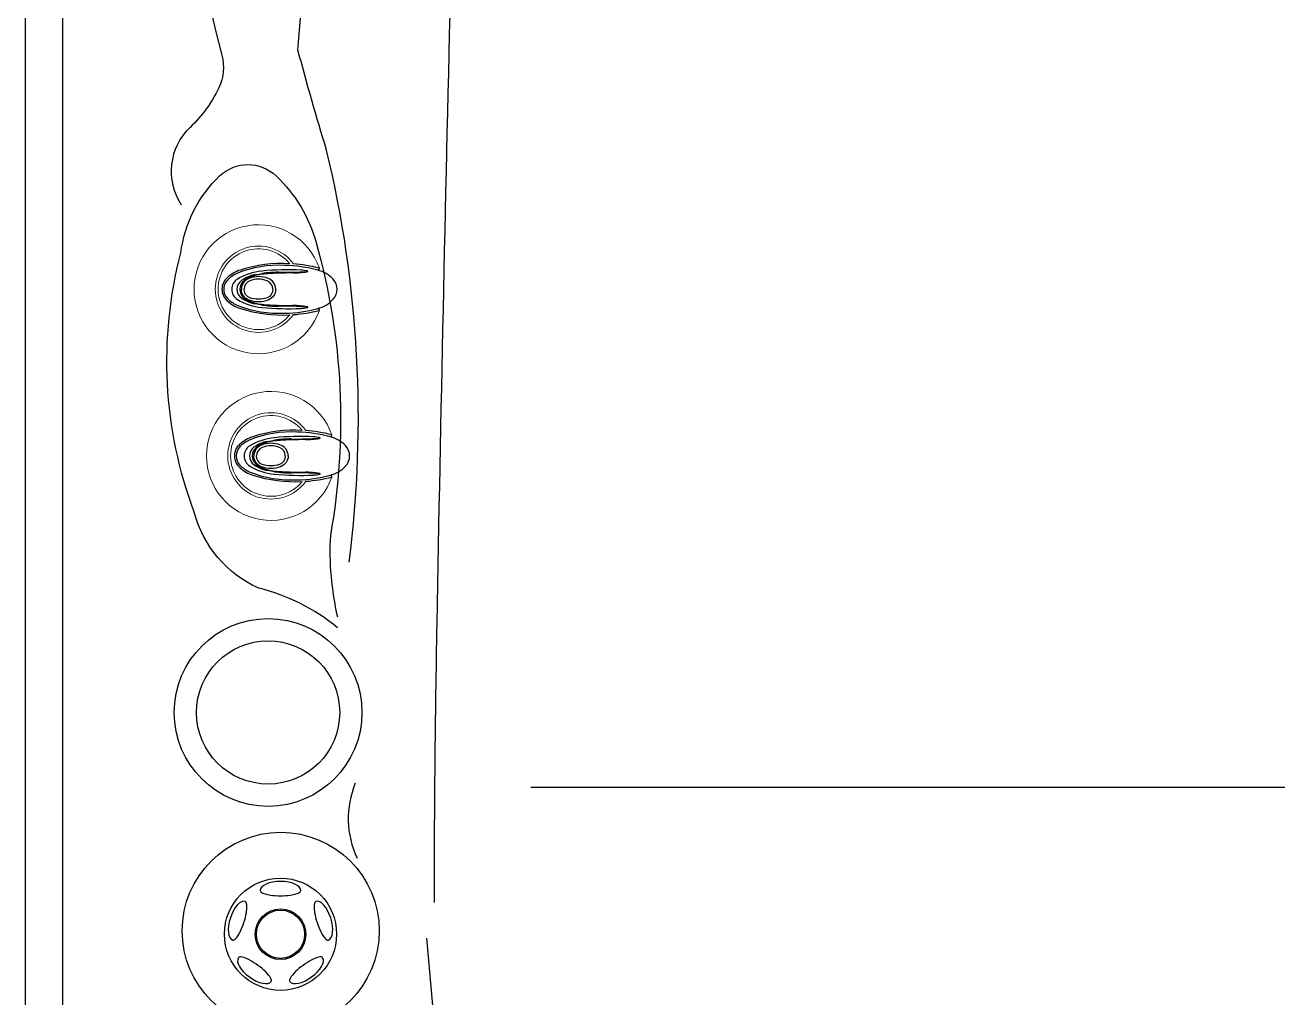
# Model space of a CAD drawing. Extents: x 832 to 912, y 781 to 934.
# Drawn here: x 832.19 to 858.44, y 842.29 to 862.67 of the extents above; entities that cross this region are included whole.
import ezdxf

# ---------------------------------------------------------------- set-up
doc = ezdxf.new("R2010")
doc.units = 0
doc.header["$MEASUREMENT"] = 0
for name, color, linetype in [('1', 4, 'Continuous'), ('2', 2, 'Continuous'), ('DIM', 3, 'Continuous')]:
    doc.layers.add(name, color=color, linetype=linetype)

# ---------------------------------------------------------------- blocks, each defined once
blk = doc.blocks.new('NF')
at = {"layer": '1', "color": 2}
for radius in [1.175, 0.53]:
    blk.add_circle((0, 0), radius, dxfattribs=at)
at = {"layer": '1', "color": 3}
blk.add_circle((0, 0), 0.505, dxfattribs=at)
for centre, major_axis, ratio, start_param, end_param in [((0, 0.916), (-0.425, 0), 0.446662, 3.141593, 6.283185), ((0, 0.916), (-0.425, 0), 0.259221, 6.283185, 9.424778), ((-0.871, 0.283), (-0.131, -0.404), 0.446662, 3.141593, 6.283185), ((-0.871, 0.283), (-0.131, -0.404), 0.259221, 6.283185, 9.424778), ((0.871, 0.283), (-0.131, 0.404), 0.259221, 6.283185, 9.424778), ((0.871, 0.283), (-0.131, 0.404), 0.446662, 3.141593, 6.283185), ((-0.538, -0.741), (0.344, -0.25), 0.446662, 3.141593, 6.283185), ((-0.538, -0.741), (0.344, -0.25), 0.259221, 6.283185, 9.424778), ((0.538, -0.741), (0.344, 0.25), 0.259221, 6.283185, 9.424778), ((0.538, -0.741), (0.344, 0.25), 0.446662, 3.141593, 6.283185)]:
    blk.add_ellipse(centre, major_axis=major_axis, ratio=ratio, start_param=start_param, end_param=end_param, dxfattribs=at)
blk = doc.blocks.new('AIRVALVE')
at = {"layer": '1', "color": 3}
for points in [[(0, -0.361, -0.315142), (-0.226, -0.203, -0.18995), (-0.227, 0.196, -0.321841), (0, 0.358, -0.321841)], [(0, -0.301, -0.313827), (-0.177, -0.179, -0.191301), (-0.177, 0.18, -0.313824), (0, 0.302, -0.313824)], [(0, -0.361, 0.315142), (0.226, -0.203, 0.18995), (0.226, 0.196, 0.321841), (0, 0.358, 0.321841)], [(0, -0.301, 0.313827), (0.176, -0.179, 0.191301), (0.177, 0.18, 0.313824), (0, 0.302, 0.313824)]]:
    blk.add_lwpolyline(points, format="xyb", dxfattribs=at)
at = {"layer": '1', "color": 2, "linetype": 'Continuous', "lineweight": 0}
for centre, start, end in [((-0.001, 0), 89.9806, 250.9039), ((0, 0), 289.0961, 90.0194)]:
    blk.add_arc(centre, 1.35, start, end, dxfattribs=at)
at = {"layer": '1', "color": 3, "lineweight": 0}
for centre, radius, start, end in [((-0.001, 0), 0.904, 89.971, 234.0158), ((-0.001, 0), 0.846, 89.9691, 230.785), ((0, 0), 0.904, 305.9842, 90.029), ((0, 0), 0.846, 309.215, 90.0309)]:
    blk.add_arc(centre, radius, start, end, dxfattribs=at)
at = {"layer": '1', "color": 3}
for centre, radius, start, end in [((0.288, 0.156), 0.727, 137.3155, 162.114), ((0.285, 0.168), 0.679, 134.6535, 155.2206), ((-0.001, 0.449), 0.316, 89.9436, 140.7663), ((-0.001, 0.314), 0.247, 89.9147, 149.361), ((-0.001, 0.458), 0.271, 89.8214, 134.6535), ((0, 0.449), 0.316, 39.2337, 90.0564), ((0, 0.458), 0.271, 45.3465, 90.1786), ((0, 0.314), 0.247, 30.639, 90.0853), ((-0.286, 0.168), 0.679, 24.7794, 45.3465), ((-0.289, 0.156), 0.727, 17.886, 42.6845), ((2.301, -0.493), 2.841, 162.114, 183.2782), ((1.83, -0.428), 2.334, 157.8169, 183.0748), ((0.861, -0.196), 1.249, 149.361, 174.2752), ((0.075, 0.068), 0.349, 134.6301, 159.5686), ((0.537, -0.136), 0.873, 146.1687, 154.5984), ((0, 0.224), 0.227, 90.0848, 146.1687), ((0.016, 0.128), 0.266, 93.7523, 134.6301), ((-0.001, 0.224), 0.227, 33.8313, 89.9152), ((-0.017, 0.128), 0.266, 45.3699, 86.2477), ((-0.076, 0.068), 0.349, 20.4314, 45.3699), ((-0.538, -0.136), 0.873, 25.4016, 33.8313), ((-0.862, -0.196), 1.249, 5.7248, 30.639), ((-1.831, -0.428), 2.334, 356.9252, 22.1831), ((-2.301, -0.493), 2.841, 356.7218, 17.886), ((-4.441, 0.724), 4.188, 348.9682, 350.9757), ((0.802, -0.203), 1.125, 159.5686, 175.7316), ((0.319, -0.032), 0.632, 154.5984, 170.9757), ((-0.319, -0.032), 0.632, 9.0243, 25.4016), ((-0.803, -0.203), 1.125, 4.2684, 20.4314), ((4.441, 0.724), 4.188, 189.0243, 191.0318), ((4.917, -0.603), 5.325, 174.2752, 183.1265), ((2.459, -0.449), 2.815, 172.4176, 179.4691), ((6.947, -0.661), 7.288, 175.7316, 178.1966), ((-6.948, -0.661), 7.288, 1.8034, 4.2684), ((-2.46, -0.449), 2.815, 0.5309, 7.5824), ((-4.918, -0.603), 5.325, 356.8735, 5.7248), ((-6.839, -0.536), 6.484, 355.7451, 1.0002), ((10.219, -0.764), 10.561, 178.1966, 179.7723), ((-10.22, -0.764), 10.561, 0.2277, 1.8034), ((6.838, -0.536), 6.484, 178.9998, 184.2549), ((2.713, -0.478), 3.255, 184.4542, 194.1778), ((2.224, -0.515), 2.725, 180.8159, 195.4905), ((-2.094, -0.715), 1.752, 350.2174, 359.7723), ((2.093, -0.715), 1.752, 180.2277, 189.7826), ((-2.225, -0.515), 2.725, 344.5095, 359.1841), ((-2.714, -0.478), 3.255, 345.8222, 355.5458), ((0.602, -0.839), 1.003, 183.1265, 190.4498), ((-0.355, -1.015), 0.0297, 190.4498, 209.0932), ((-0.338, -1.006), 0.0492, 209.0932, 215.3978), ((-0.376, -1.032), 0.00301, 215.3978, 350.8779), ((-0.409, -1.014), 0.0406, 333.001, 349.5922), ((0.408, -1.014), 0.0406, 190.4078, 206.999), ((0.375, -1.032), 0.00301, 189.1221, 324.6022), ((0.337, -1.006), 0.0492, 324.6022, 330.9068), ((0.354, -1.015), 0.0297, 330.9068, 349.5502), ((-0.603, -0.839), 1.003, 349.5502, 356.8735), ((-0.438, -1.262), 0.0149, 250.8083, 302.5982), ((-0.438, -1.261), 0.0152, 302.5014, 335.002), ((-0.414, -1.27), 0.0106, 81.6045, 167.3023), ((-0.445, -1.375), 0.119, 70.118, 74.2786), ((-0.41, -1.276), 0.0151, 21.315, 66.3223), ((0.207, -1.099), 0.626, 193.2713, 228.3179), ((-0.208, -1.099), 0.626, 311.6821, 346.7287), ((0.409, -1.276), 0.0151, 113.6777, 158.685), ((0.444, -1.375), 0.119, 105.7214, 109.882), ((0.413, -1.27), 0.0106, 12.6977, 98.3955), ((0.437, -1.261), 0.0152, 204.998, 237.4986), ((0.437, -1.262), 0.0149, 237.4018, 289.1917), ((-0.001, -1.348), 0.301, 226.3593, 270.087), ((0, -1.348), 0.301, 269.913, 313.6407)]:
    blk.add_arc(centre, radius, start, end, dxfattribs=at)
blk = doc.blocks.new('2005 SOVEREIGN')
at = {"layer": '1', "color": 3}
blk.add_line((10.598, 50.032), (27.902, 50.032), dxfattribs=at)
blk.add_lwpolyline([(79.214, 81, 0.414214), (68, 92.214), (12, 92.214, 0.414214), (0.786, 81), (0.786, 12, 0.414214), (12, 0.786), (68, 0.786, 0.414214), (79.214, 12)], format="xyb", close=True, dxfattribs=at)
for centre, radius, start, end in [((1974.555, 17.697), 1966.253, 178.574159, 178.958121), ((354.995, 47.09), 346.426, 178.94794, 179.91317)]:
    blk.add_arc(centre, radius, start, end, dxfattribs=at)
at = {"layer": '2', "color": 4}
blk.add_lwpolyline([(80, 81, 0.414214), (68, 93), (12, 93, 0.414214), (0, 81), (0, 12, 0.414214), (12, 0), (68, 0, 0.414214), (80, 12)], format="xyb", close=True, dxfattribs=at)
at = {"layer": '2'}
blk.add_arc((-493.852, 1.917), 504.278, 3.39537, 5.11453, dxfattribs=at)
at = {"layer": 'DIM'}
for points in [[(6.792, 54.745, 0.09087), (6.32, 63.374, -0.010519), (5.719, 65.47, 0.049041), (5.588, 76.25, 0.158526), (4.627, 78.373, 0.41807), (4.207, 78.39, 0.315416), (3.77, 76.081, -0.016998), (3.583, 74.272, 0.099166), (4.124, 65.365, -0.177129), (4.061, 64.681, -0.092579), (3.458, 63.851, 0.363445), (3.271, 62.228)], [(6.546, 53.372, 0.111627), (4.899, 54.198, -0.227454), (3.547, 55.792, -0.154987), (3.264, 61.222, -0.171544), (4.077, 62.833, -0.401541), (5.265, 62.833, -0.133982), (6.1, 61.442, -0.113502), (6.397, 55.304, 0.070869), (6.546, 53.598)]]:
    blk.add_lwpolyline(points, format="xyb", dxfattribs=at)
for centre, radius in [((5.093, 51.596), 1.966), ((5.093, 51.596), 1.5), ((5.357, 47.022), 2.064)]:
    blk.add_circle(centre, radius, dxfattribs=at)
blk.add_arc((8.714, 49.372), 1.942, 157.5383, 205.2926, dxfattribs=at)
at = {"layer": '1', "color": 3, "rotation": 90}
for p in [(4.891, 60.461), (5.152, 56.97)]:
    blk.add_blockref('AIRVALVE', p, dxfattribs=at)
at = {"layer": 'DIM'}
blk.add_blockref('NF', (5.353, 46.951), dxfattribs=at)

msp = doc.modelspace()

# ---------------------------------------------------------------- block references
at = {"layer": '1'}
msp.add_blockref('2005 SOVEREIGN', (832.189, 796.675), dxfattribs=at)

doc.saveas('drawing.dxf')
